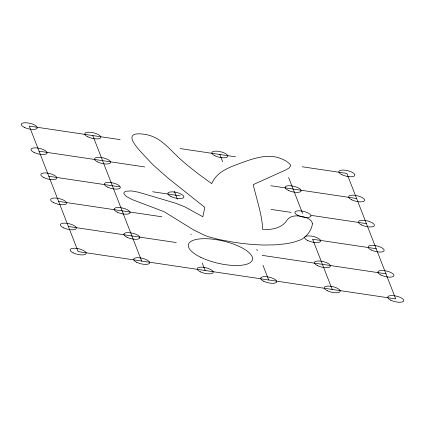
<?xml version="1.0" encoding="UTF-8"?>
<svg xmlns="http://www.w3.org/2000/svg" width="425" height="425" viewBox="0 0 425 425"><rect width="100%" height="100%" fill="white"/><g stroke="black" fill="none" stroke-linecap="round" stroke-linejoin="round"><path stroke-width="0.64" d="M120.121 139.634L29.282 126.098L78.147 251.584L395.717 298.902L346.853 173.416L302.202 166.765M180.136 148.575L235.519 156.825M39.057 151.194L144.728 166.94M270.837 185.73L356.623 198.512M48.827 176.29L119.552 186.83M152.591 191.755L180.136 195.856M271.033 209.403L291.072 212.388M311.169 215.379L366.398 223.614M58.602 201.386L161.877 216.777M312.827 239.27L376.173 248.71M68.377 226.488L176.285 242.563M262.161 255.361L385.942 273.806M288.607 177.48L302.621 213.472M312.704 239.371L332.207 289.441M219.826 154.488L222.657 161.766M256.78 249.39L257.337 250.83M262.937 265.205L268.69 279.974M174.319 191.271L177.39 199.16M190.995 234.09L191.192 234.6M202.258 263.011L205.174 270.512M92.793 135.559L141.663 261.046M312.449 223.778C311.663 229.893 307.509 235.524 302.393 238.866A59.665 20.698 13.2 0 1 300.029 240.072L294.536 241.937A99.599 34.553 13.2 0 1 285.627 243.796L275.777 244.837L264.472 245.028A99.184 34.409 13.2 0 1 249.193 244.163A94.594 32.815 13.2 0 1 232.98 242.107L218.987 239.514L209.716 237.118A30 10.407 13.2 0 1 205.036 235.503L193.805 230.053L164.13 211.708L132.127 199.553L126.331 196.467L123.978 193.917A11.889 4.122 13.2 0 1 124.158 192.44A12.113 4.202 13.2 0 1 126.448 191.181L131.654 190.942L138.486 192.212L175.599 203.192L184.891 206.869L202.852 216.766L204.813 207.384L168.093 178.133L153.845 165.591A292.156 101.357 13.2 0 1 150.439 162.222C143.809 154.19 115.451 129.721 145.398 134.428A13.579 4.712 13.2 0 1 150.301 135.655C163.296 139.862 171.498 151.518 181.438 160.119A280.473 97.309 13.2 0 0 186.756 164.757L198.544 174.08L211.724 183.648C217.122 170.643 231.434 166.674 243.382 162.122C255.861 157.654 270.045 153.212 282.79 159.386A18.105 6.279 13.2 0 1 286.174 161.07L289.93 164.087A13.674 4.744 13.2 0 1 290.525 165.824L289.181 167.902L286.014 169.814L253.204 184.631C256.658 199.49 261.981 214.078 262.692 229.442C271.607 230.021 281.982 228.262 287.072 220.081C290.169 215.645 296.188 215.395 301.027 216.277A10.115 3.512 13.2 0 1 307.339 218.163A9.839 3.416 13.2 0 1 310.048 219.714L311.674 221.398L312.449 223.778M200.834 257.337A32.895 11.411 13.2 0 0 252.291 260.174A32.895 11.411 13.2 0 0 208.208 238.792A32.895 11.411 13.2 0 0 200.834 257.337M341.95 174.723A8.224 2.853 13.2 0 0 354.811 175.435A8.224 2.853 13.2 0 0 343.793 170.09A8.224 2.853 13.2 0 0 341.95 174.723M214.923 155.794A8.224 2.853 13.2 0 0 227.784 156.506A8.224 2.853 13.2 0 0 216.766 151.162A8.224 2.853 13.2 0 0 214.923 155.794M87.895 136.871A8.224 2.853 13.2 0 0 100.757 137.578A8.224 2.853 13.2 0 0 89.739 132.233A8.224 2.853 13.2 0 0 87.895 136.871M24.379 127.404A8.224 2.853 13.2 0 0 37.246 128.116A8.224 2.853 13.2 0 0 26.223 122.767A8.224 2.853 13.2 0 0 24.379 127.404M351.719 199.824A8.224 2.853 13.2 0 0 364.586 200.531A8.224 2.853 13.2 0 0 353.563 195.187A8.224 2.853 13.2 0 0 351.719 199.824M288.208 190.357A8.224 2.853 13.2 0 0 301.07 191.069A8.224 2.853 13.2 0 0 290.052 185.72A8.224 2.853 13.2 0 0 288.208 190.357M97.665 161.968A8.224 2.853 13.2 0 0 110.532 162.674A8.224 2.853 13.2 0 0 99.508 157.33A8.224 2.853 13.2 0 0 97.665 161.968M34.154 152.501A8.224 2.853 13.2 0 0 47.016 153.212A8.224 2.853 13.2 0 0 35.998 147.868A8.224 2.853 13.2 0 0 34.154 152.501M361.494 224.921A8.224 2.853 13.2 0 0 374.361 225.633A8.224 2.853 13.2 0 0 363.338 220.283A8.224 2.853 13.2 0 0 361.494 224.921M297.983 215.454A8.224 2.853 13.2 0 0 310.845 216.166A8.224 2.853 13.2 0 0 299.827 210.821A8.224 2.853 13.2 0 0 297.983 215.454M170.956 196.525A8.224 2.853 13.2 0 0 183.818 197.237A8.224 2.853 13.2 0 0 172.8 191.893A8.224 2.853 13.2 0 0 170.956 196.525M107.44 187.064A8.224 2.853 13.2 0 0 120.307 187.776A8.224 2.853 13.2 0 0 109.283 182.426A8.224 2.853 13.2 0 0 107.44 187.064M43.924 177.602A8.224 2.853 13.2 0 0 56.791 178.309A8.224 2.853 13.2 0 0 45.773 172.964A8.224 2.853 13.2 0 0 43.924 177.602M371.269 250.017A8.224 2.853 13.2 0 0 384.131 250.729A8.224 2.853 13.2 0 0 373.113 245.379A8.224 2.853 13.2 0 0 371.269 250.017M307.753 240.555A8.224 2.853 13.2 0 0 320.62 241.262A8.224 2.853 13.2 0 0 309.597 235.917A8.224 2.853 13.2 0 0 307.753 240.555M117.215 212.16A8.224 2.853 13.2 0 0 130.077 212.872A8.224 2.853 13.2 0 0 119.058 207.528A8.224 2.853 13.2 0 0 117.215 212.16M53.699 202.698A8.224 2.853 13.2 0 0 66.566 203.41A8.224 2.853 13.2 0 0 55.542 198.061A8.224 2.853 13.2 0 0 53.699 202.698M381.039 275.113A8.224 2.853 13.2 0 0 393.906 275.825A8.224 2.853 13.2 0 0 382.888 270.481A8.224 2.853 13.2 0 0 381.039 275.113M317.528 265.652A8.224 2.853 13.2 0 0 330.395 266.363A8.224 2.853 13.2 0 0 319.372 261.014A8.224 2.853 13.2 0 0 317.528 265.652M126.985 237.262A8.224 2.853 13.2 0 0 139.852 237.968A8.224 2.853 13.2 0 0 128.828 232.624A8.224 2.853 13.2 0 0 126.985 237.262M63.474 227.795A8.224 2.853 13.2 0 0 76.335 228.507A8.224 2.853 13.2 0 0 65.317 223.157A8.224 2.853 13.2 0 0 63.474 227.795M390.814 300.215A8.224 2.853 13.2 0 0 403.681 300.921A8.224 2.853 13.2 0 0 392.658 295.577A8.224 2.853 13.2 0 0 390.814 300.215M327.303 290.748A8.224 2.853 13.2 0 0 340.165 291.46A8.224 2.853 13.2 0 0 329.147 286.11A8.224 2.853 13.2 0 0 327.303 290.748M263.787 281.286A8.224 2.853 13.2 0 0 276.654 281.993A8.224 2.853 13.2 0 0 265.63 276.648A8.224 2.853 13.2 0 0 263.787 281.286M200.276 271.819A8.224 2.853 13.2 0 0 213.137 272.531A8.224 2.853 13.2 0 0 202.119 267.187A8.224 2.853 13.2 0 0 200.276 271.819M136.76 262.358A8.224 2.853 13.2 0 0 149.627 263.064A8.224 2.853 13.2 0 0 138.603 257.72A8.224 2.853 13.2 0 0 136.76 262.358M73.249 252.891A8.224 2.853 13.2 0 0 86.11 253.603A8.224 2.853 13.2 0 0 75.092 248.258A8.224 2.853 13.2 0 0 73.249 252.891"/></g></svg>
